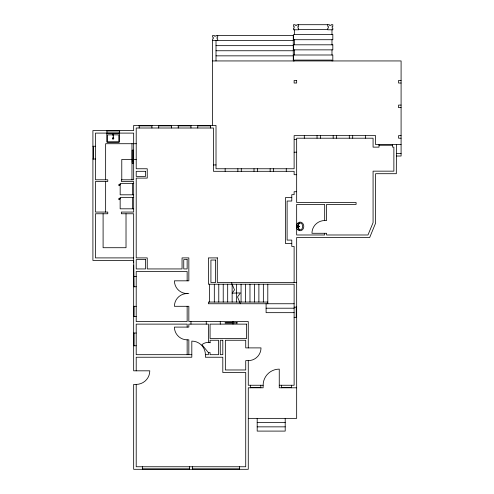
<?xml version="1.0" encoding="UTF-8"?>
<svg xmlns="http://www.w3.org/2000/svg" width="494" height="494" viewBox="0 0 494 494"><rect width="100%" height="100%" fill="white"/><g stroke="black" fill="none" stroke-linecap="round" stroke-linejoin="round"><path stroke-width="0.74" d="M379.015 144.594L379.015 147.138L373.075 147.138L373.075 138.197L296.666 138.197L296.666 202.509L356.094 202.509L356.094 204.417L326.59 204.417L326.59 220.546L324.681 220.546A12.733 12.733 0 0 0 311.949 233.285L326.59 233.285L326.59 234.983L367.974 234.983L373.075 222.658L373.075 171.159L393.872 171.159L393.872 147.138L392.6 147.138L392.6 144.594M298.382 226.024L298.518 225.097A3.946 3.946 0 0 1 298.882 224.097A2.371 2.371 0 0 1 299.518 223.337A0.969 0.969 0 0 1 300.117 223.127L300.463 223.127A1.414 1.414 0 0 1 301.223 223.356A2.482 2.482 0 0 1 301.97 224.097A3.575 3.575 0 0 1 302.421 225.11A5.076 5.076 0 0 1 302.421 227.74A3.575 3.575 0 0 1 301.97 228.753A2.482 2.482 0 0 1 301.223 229.5A1.414 1.414 0 0 1 300.463 229.722L300.117 229.722A0.969 0.969 0 0 1 299.518 229.512A2.371 2.371 0 0 1 298.882 228.753A3.946 3.946 0 0 1 298.518 227.753L298.382 226.826M112.613 138.314C115.738 136.887 111.039 140.333 113.669 138.314M299.568 230.062L299.518 229.858A1.846 1.846 0 0 1 298.753 229.031M298.722 224.461L297.789 223.412M298.956 226.159L299.605 226.4L298.975 226.709M297.789 229.438L298.722 228.389M297.524 227.03L299.061 226.666L299.061 226.184L297.524 225.826L297.524 227.03L298.796 226.727L298.796 226.122L297.524 225.826M294.35 139.456L296.666 139.469M298.598 29.523L327.726 29.523M293.504 35.469L216.014 35.469L216.014 36.105L214.316 36.105L214.316 35.469L212.618 35.469L212.618 37.167L213.254 37.167L213.254 38.865L212.618 38.865L212.618 125.464M212.618 40.564L293.269 40.564M216.014 45.658L293.269 45.658M216.014 50.752L293.269 50.752M216.014 55.847L293.269 55.847M212.618 60.941L401.091 60.941L401.091 156.024L396.423 156.024M401.091 80.466L398.541 80.466L398.541 83.017L401.091 83.017M401.091 105.086L398.541 105.086L398.541 107.636L401.091 107.636M139.178 125.89L151.917 125.89M158.704 125.89L171.443 125.89M178.235 125.89L190.968 125.89M197.761 125.89L210.493 125.89M106.92 130.984L119.653 130.984M112.867 134.813L107.464 134.905L107.494 141.772L118.826 141.735L118.826 134.899L113.416 134.813M401.091 135.652L398.541 135.652L398.541 138.197L401.091 138.197M136.208 143.717L105.642 143.717L105.642 179.797M401.091 144.594L375.619 144.594L375.619 135.652L294.121 135.652L294.121 168.763L216.014 168.763L216.014 125.464L133.664 125.464L133.664 130.558L92.909 130.558L92.909 260.449L133.664 260.449L134.084 286.767M379.015 145.261L392.6 145.261M92.909 146.261L95.459 146.261M294.121 152.208L296.666 152.208M396.423 153.535L401.091 153.535M92.909 159L95.459 159M136.208 159.42L121.777 159.42L121.777 179.797M213.464 164.94L216.014 164.94M296.666 174.703L294.128 174.703L294.128 171.307L213.464 171.307L213.464 128.008L136.208 128.008L136.208 168.763L147.243 168.763L147.243 178.099L136.208 178.099L136.208 257.905L147.243 257.905L147.243 268.94L182.051 268.94L182.051 257.905L188.844 257.905L188.844 280.827L174.413 280.827A12.733 12.733 0 0 0 187.146 293.56L188.844 293.56M133.751 183.348L120.172 183.348L120.172 194.809L133.751 194.809M120.172 184.398L118.893 184.398L118.893 185.67L119.32 185.67L119.32 184.818L120.172 184.818M296.672 191.703L294.128 191.703L294.121 194.667L291.781 194.667L291.781 201.033L287.113 201.033L287.113 240.084L291.781 240.084L291.781 246.45L294.121 246.45L294.121 282.525M133.732 197.353L120.153 197.353L120.153 208.814L133.732 208.814M291.781 197.637L285.415 197.637L285.415 243.48L291.781 243.48M120.153 198.403L118.875 198.403L118.875 199.675L119.301 199.675L119.301 198.829L120.153 198.829M133.664 257.905L95.459 257.905L95.459 213.76L107.766 213.76L107.766 212.062L95.459 212.062L95.459 181.496L107.766 181.496L107.766 179.797L95.459 179.797L95.459 133.102L133.664 133.102L133.664 179.797L121.351 179.797L121.351 181.496L133.664 181.496L133.664 212.062L121.351 212.062L121.351 213.76L133.664 213.76L133.664 262.573M217.496 257.905L208.369 257.905L208.369 284.223L294.121 284.223L294.121 385.252L279.258 385.252M133.664 276.584L136.208 276.584M296.666 282.525L217.286 282.525L217.286 257.905M133.664 286.767L136.208 286.767M267.797 302.05L208.369 302.05L208.369 303.748L294.121 303.748M133.664 306.299L136.208 306.299M294.121 307.144L296.666 307.144M266.099 308.207L294.121 308.207M294.121 312.665L266.099 312.665L266.099 303.748M133.664 316.481L136.208 316.481M294.121 317.333L296.666 317.333M233.341 322.533L225.128 322.533L225.128 323.169L233.341 323.169M234.28 322.533L234.607 322.533M235.601 322.533L236.027 322.533M236.317 322.533L236.688 322.533M237.583 322.533L237.583 323.169M234.28 323.169L234.607 323.169M235.601 323.169L236.027 323.169M236.317 323.169L236.688 323.169M133.664 333.036L136.208 333.036M136.208 370.821L136.208 357.236L191.814 357.236L191.814 341.107A13.585 13.585 0 0 1 205.399 354.686L208.369 354.686L208.369 352.568L201.916 344.682A10.189 10.189 0 0 1 208.369 342.379L208.369 324.126L188.844 324.126L188.844 327.096L174.413 327.096A12.733 12.733 0 0 0 187.146 339.829L188.844 339.829L188.844 354.686M208.369 342.379L210.067 342.379M133.664 345.775L136.208 345.775M208.369 352.568L210.067 352.568L210.067 354.686L218.558 354.686L218.558 340.255L210.067 340.255L210.067 342.805M191.814 354.686L136.208 354.686L136.208 324.126L187.146 324.126L187.146 327.096M248.272 360.632L245.728 360.632L245.728 369.969L225.35 369.969L225.35 340.255L245.728 340.255L245.728 347.893L261.011 347.893A12.733 12.733 0 0 1 248.272 360.632L248.272 385.252L263.129 385.252A16.129 16.129 0 0 1 279.258 369.123L279.258 387.796L296.666 387.796M133.664 265.117L133.664 370.821L149.793 370.821A13.585 13.585 0 0 1 136.208 384.4L133.664 384.4L133.664 469.3L248.272 469.3L248.272 387.796L263.129 387.796L263.129 385.252M250.606 387.376L260.795 387.376M281.382 387.376L291.571 387.376M248.272 418.362L296.666 418.362L296.666 237.528L369.679 237.528L375.619 223.097L375.619 173.703L396.312 173.703L396.423 144.594M257.189 422.605L285.205 422.605M257.189 426.853L285.205 426.853M142.365 468.874L189.48 468.874M192.45 468.874L239.571 468.874M231.42 282.525L234.527 289.879L232.143 293.146L240.387 292.917L237.528 296.974L240.387 303.748M299.568 222.788L299.518 222.992A1.846 1.846 0 0 0 298.753 223.819M365.43 135.652L365.43 138.197M352.697 135.652L352.697 138.197M349.301 135.652L349.301 138.197M336.568 135.652L336.568 138.197M333.172 135.652L333.172 138.197M332.82 60.941L332.82 54.995L293.504 54.995L293.504 60.941M331.974 29.794L331.974 34.623M331.974 39.718L331.974 44.806M331.974 49.863L331.974 54.995M331.974 60.941L331.974 60.089L294.35 60.089L294.35 60.941M327.726 24.7L327.726 26.398L328.362 26.398L328.362 28.096L327.726 28.096L327.726 29.794L332.82 29.794L332.82 28.096L332.184 28.096L332.184 26.398L332.82 26.398L332.82 24.7L331.122 24.7L331.122 25.336L329.424 25.336L329.424 24.7L296.9 24.7L296.9 25.336L295.202 25.336L295.202 24.7L293.504 24.7L293.504 26.398L294.14 26.398L294.14 28.096L293.504 28.096L293.504 29.794L298.598 29.794L298.598 28.096L297.962 28.096L297.962 26.398L298.598 26.398L298.598 24.7M324.681 220.546L324.681 204.417L296.666 204.417L296.666 234.983L324.681 234.983L324.681 233.285M320.439 135.652L320.439 138.197M317.043 135.652L317.043 138.197M304.304 135.652L304.304 138.197M296.239 307.144L296.239 317.333M294.35 29.794L294.35 34.623M294.35 39.718L294.35 44.806M294.35 49.863L294.35 54.995M293.269 35.469L293.269 60.941M291.571 385.252L291.571 387.796M286.267 168.763L286.267 171.307M285.205 418.362L285.205 431.095L257.189 431.095L257.189 418.362M281.382 385.252L281.382 387.796M273.528 168.763L273.528 171.307M270.138 168.763L270.138 171.307M267.797 284.223L267.797 303.748M263.345 284.223L263.345 302.05M260.795 385.252L260.795 387.796M258.887 284.223L258.887 302.05M257.399 168.763L257.399 171.307M254.429 284.223L254.429 302.05M254.002 168.763L254.002 171.307M250.606 385.252L250.606 387.796M249.97 284.223L249.97 302.05M248.272 347.893L248.272 321.575L188.844 321.575L188.844 306.299L174.413 306.299A12.733 12.733 0 0 1 187.146 293.56M245.512 284.223L245.512 302.05M241.27 168.763L241.27 171.307M241.06 284.223L241.06 302.05M239.571 466.756L239.571 469.3M237.873 168.763L237.873 171.307M236.601 284.223L236.601 302.05M232.989 321.575L232.989 324.126M232.143 284.223L232.143 302.05M227.685 284.223L227.685 302.05M225.141 168.763L225.141 171.307M223.226 284.223L223.226 302.05M220.256 321.575L220.256 324.126M218.774 284.223L218.774 302.05M217.712 35.469L217.712 37.167L217.076 37.167L217.076 38.865L217.712 38.865L217.712 40.564M216.014 40.564L216.014 60.941M214.316 284.223L214.316 302.05M210.493 125.464L210.493 128.008M209.53 284.223L209.53 302.05M206.251 321.575L206.251 324.126M205.399 354.686L205.399 357.236L222.806 357.236L222.806 372.519L245.728 372.519L245.728 466.756L136.208 466.756L136.208 384.4M197.761 125.464L197.761 128.008M192.45 466.756L192.45 469.3M190.968 125.464L190.968 128.008M190.968 321.575L190.968 324.126M189.48 466.756L189.48 469.3M187.146 280.827L187.146 271.49L136.208 271.49L136.208 321.575L187.146 321.575L187.146 306.299M187.146 339.829L187.146 354.686M178.235 125.464L178.235 128.008M171.443 125.464L171.443 128.008M158.704 125.464L158.704 128.008M151.917 125.464L151.917 128.008M142.365 466.756L142.365 469.3M139.178 125.464L139.178 128.008M134.084 306.299L134.084 316.481M134.084 333.036L134.084 345.775M133.448 159.42L133.448 150.17L132.176 150.17L132.176 159.42M133.448 159.71L133.448 160.081M133.448 160.402L133.448 160.711M133.448 161.032L133.448 161.347M133.448 161.662L133.448 161.97M133.448 162.23L133.448 162.563M133.448 163.465L132.176 163.465M132.478 183.348L132.478 194.809M132.46 197.353L132.46 208.814M132.176 159.71L132.176 160.081M132.176 160.402L132.176 160.711M132.176 161.032L132.176 161.347M132.176 161.662L132.176 161.97M132.176 162.23L132.176 162.563M131.966 143.717L131.966 179.797M126.019 213.76L126.019 247.716L103.098 247.716L103.098 213.76M119.653 130.558L119.653 133.102M113.145 137.789L113.145 138.845M106.92 130.558L106.92 133.102M105.642 181.496L105.642 212.062M93.335 146.261L93.335 159M297.468 225.252L298.098 225.313L297.474 225.208M297.468 227.561L298.098 227.623L297.474 227.518M297.573 225.258L297.993 225.301L297.579 225.233M297.573 227.567L297.993 227.604L297.579 227.536M113.459 133.967C113.966 140.475 111.675 132.114 113.459 133.967M332.82 34.623L293.504 34.623L293.504 39.718L332.82 39.718L332.82 34.623M332.82 44.806L293.504 44.806L293.504 49.863L332.82 49.863L332.82 44.806M296.666 80.466L294.121 80.466L294.121 83.017L296.666 83.017L296.666 80.466M118.659 133.114L107.624 133.114A0.846 0.846 0 0 0 106.772 133.967L106.772 141.605A0.846 0.846 0 0 0 107.624 142.457L118.659 142.457A0.846 0.846 0 0 0 119.511 141.605L119.511 133.967A0.846 0.846 0 0 0 118.659 133.114M145.545 171.307L136.208 171.307L136.208 176.401L145.545 176.401L145.545 171.307M145.545 259.603L136.208 259.603L136.208 268.94L145.545 268.94L145.545 259.603M187.146 259.603L183.749 259.603L183.749 268.94L187.146 268.94L187.146 259.603M215.588 260.029L210.919 260.029L210.919 282.525L215.588 282.525L215.588 260.029M246.574 324.126L210.067 324.126L210.067 338.557L246.574 338.557L246.574 324.126M222.806 340.255L220.256 340.255L220.256 354.686L222.806 354.686L222.806 340.255M112.823 138.87A0.636 0.636 0 0 0 113.781 138.314A0.636 0.636 0 0 0 112.823 137.764A0.636 0.636 0 0 0 112.823 138.87M297.536 229.463A3.748 3.748 0 0 0 298.753 230.408A3.106 3.106 0 0 0 301.476 230.408A3.748 3.748 0 0 0 302.692 229.463A4.323 4.323 0 0 0 303.47 228.098A5.057 5.057 0 0 0 303.47 224.751A4.323 4.323 0 0 0 302.692 223.387A3.748 3.748 0 0 0 301.476 222.442A3.106 3.106 0 0 0 298.753 222.442A3.748 3.748 0 0 0 297.536 223.387A4.323 4.323 0 0 0 296.758 224.751A5.057 5.057 0 0 0 296.758 228.098A4.323 4.323 0 0 0 297.536 229.463"/></g></svg>
